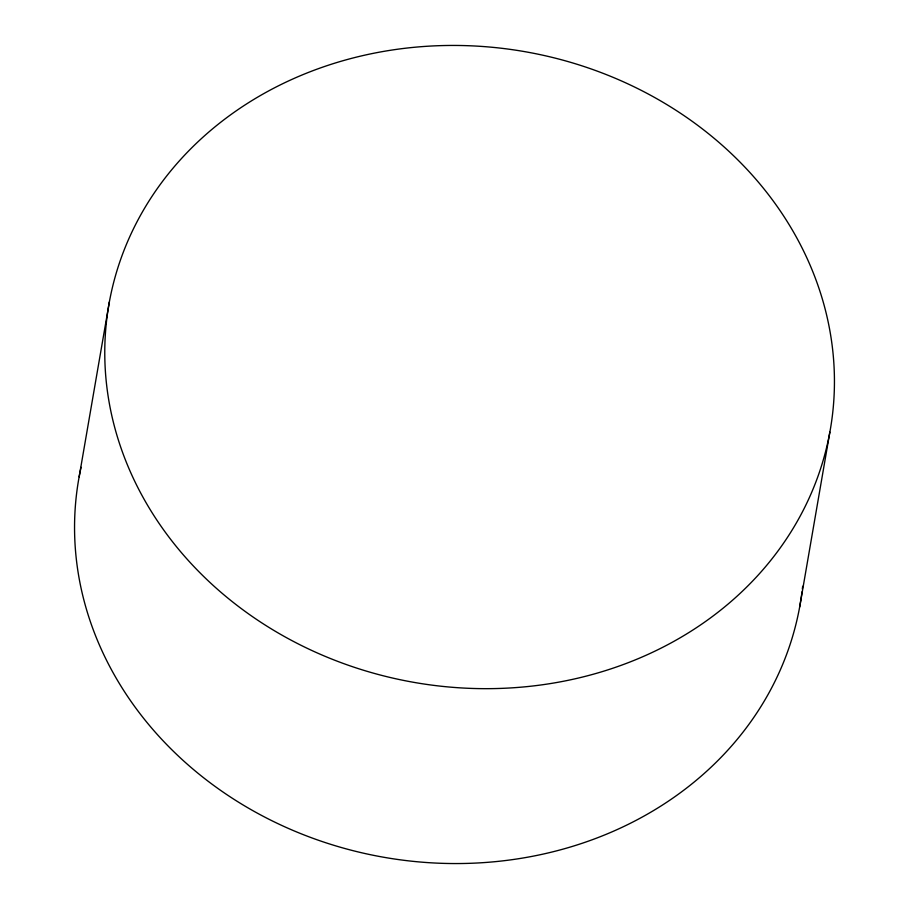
<?xml version="1.0" encoding="UTF-8"?>
<svg xmlns="http://www.w3.org/2000/svg" width="909" height="909" viewBox="0 0 909 909"><rect width="100%" height="100%" fill="white"/><g stroke="black" fill="none" stroke-linecap="round" stroke-linejoin="round"><path stroke-width="1.36" d="M79.14 476.884L109.341 301.993M799.659 607.007L829.86 432.116A366.088 320.195 9.8 0 0 339.398 61.755A366.088 320.195 9.8 0 0 239.556 607.292A366.088 320.195 9.8 0 0 829.86 432.116M802.011 591.827A366.088 320.195 9.8 0 1 384.893 857.46A366.088 320.195 9.8 0 1 81.06 467.294M802.658 586.271A366.088 320.195 9.8 0 1 802.34 589.043"/></g></svg>
